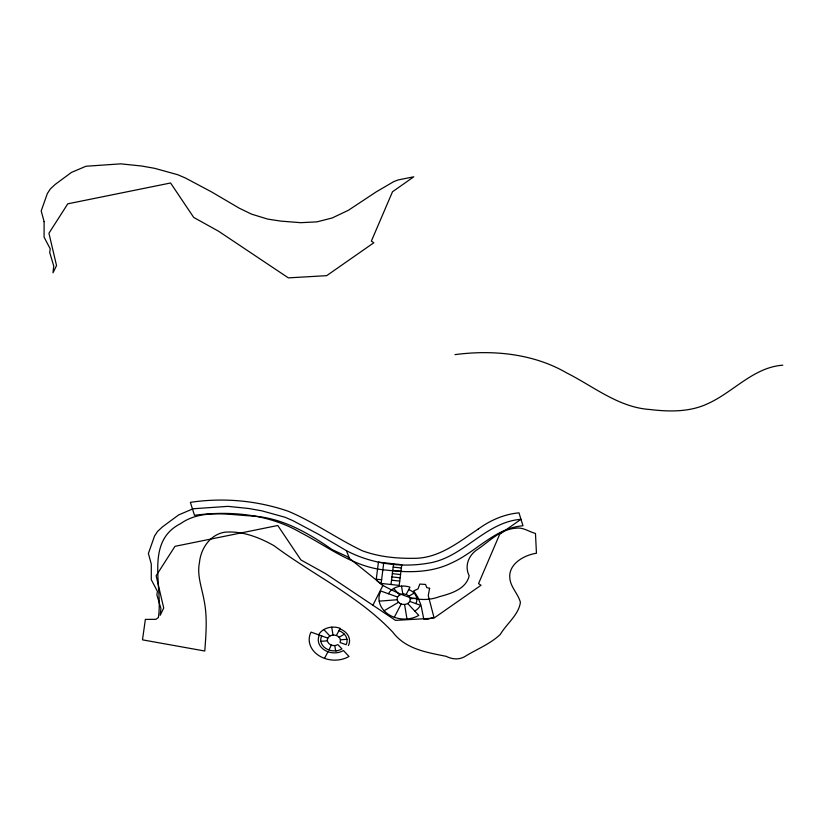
<?xml version="1.0" encoding="UTF-8"?>
<svg xmlns="http://www.w3.org/2000/svg" width="824" height="824" viewBox="0 0 824 824"><rect width="100%" height="100%" fill="white"/><g stroke="black" fill="none" stroke-linecap="round" stroke-linejoin="round"><path stroke-width="1.24" d="M383.757 562.74L381.151 583.423L399.187 585.411L401.793 564.728L378.432 562.153L376.28 579.169L381.615 579.756M390.988 584.515L393.594 563.822M372.891 605.238L382.923 585.411L347.429 556.715L332.144 549.629C308.598 533.107 282.817 518.265 253.524 516.051C229.638 515.052 201.767 508.635 180.703 523.58C144.478 541.77 163.245 586.564 158.373 617.578L155.911 619.329L145.364 619.411L142.49 639.846L204.785 651.022C206.031 633.996 207.535 616.764 203.981 599.893C201.828 587.553 196.782 575.101 199.49 562.431C200.778 548.609 210.11 534.683 224.437 532.242C241.844 530.584 259.251 537.33 274.165 545.797C313.419 575.121 358.965 596.185 392.894 632.276C405.542 649.158 426.925 652.423 446.083 656.316C452.839 659.715 460.225 660.045 466.611 655.471C477.941 648.704 490.733 643.585 500.333 634.377C506.492 623.819 518.852 614.735 520.397 602.282C518.111 593.682 510.458 587.141 509.798 577.923C508.47 563.75 524.352 555.036 536.445 553.244L535.476 533.468C528.905 531.727 523.044 527.051 515.875 528.194C500.044 529.235 488.611 542.244 476.056 550.401C468.125 556.468 464.551 566.479 469.165 575.698C466.363 588.995 450.975 593.62 439.45 596.648C418.994 604.27 401.391 595.134 382.903 585.462L376.527 580.354M324.502 658.366L327.952 651.753M328.889 649.94L331.392 645.13M336.408 635.51L340.178 628.29A16.501 13.194 4.7 0 0 318.661 634.841M394.294 617.279L401.185 604.044M406.201 594.423L409.961 587.203A16.501 13.194 4.7 0 0 388.454 593.764M339.127 637.251L344.339 634.171M384.118 610.759L398.476 602.303M408.92 596.164L414.132 593.084M782.8 365.187C753.733 367.267 733.793 391.658 708.65 403.266C690.327 412.216 669.541 411.856 649.776 409.497C618.525 407.365 593.764 386.549 566.861 373.014C533.406 353.527 492.773 349.613 454.972 354.639M336.789 650.713L335.656 650.847L334.781 645.583M379.195 601.149L397.168 599.748M410.228 598.729L416.759 598.214M320.835 641.34L327.375 640.825M340.436 639.815L346.966 639.3M393.182 567.097L401.381 568.004M392.77 570.373L400.969 571.269M392.358 573.638L400.557 574.544M391.946 576.913L400.145 577.82M391.534 580.189L399.733 581.095M397.601 597.05L380.832 591.024A24.751 19.786 4.7 0 0 388.691 614.539A24.751 19.786 4.7 0 0 418.788 615.374L407.726 603.539M409.796 601.427L420.456 605.259A18.149 14.513 4.7 0 1 414.771 611.068M327.808 638.126L311.05 632.111A24.751 19.786 4.7 0 0 318.909 655.626A24.751 19.786 4.7 0 0 348.995 656.46L343.464 650.538A15.677 12.535 4.7 0 1 324.409 650.012A15.677 12.535 4.7 0 1 319.424 635.119M346.389 550.659C372.108 564.162 403.07 568.23 431.457 562.607C464.757 555.716 486.263 521.922 520.984 519.305L499.694 534.271L478.548 583.608L481.01 585.267L433.867 618.175L395.541 620.379L325.789 573.751L300.904 559.939L277.77 525.496L174.966 546.333L156.127 575.749L163.729 608.061L160.196 615.291L160.927 608.503L156.9 594.959L157.405 591.313L151.276 579.674L151.297 564.121L148.392 553.46L154.541 536.033L157.528 531.449L162.503 526.845L178.633 514.928L193.156 508.758L227.98 506.358L248.797 508.501L261.826 510.829L285.053 517.266L292.685 520.552L318.733 534.405L346.389 550.659L349.386 558.198M393.635 588.48L399.671 594.928M323.842 629.567L329.878 636.015M401.504 586.08L402.823 593.97M404.574 604.497L406.984 618.968M331.712 627.167L333.03 635.057M408.714 589.613A13.194 10.558 4.7 0 1 415.883 603.611M338.922 630.69A13.194 10.558 4.7 0 1 346.101 644.698L340.003 642.514A6.602 5.274 4.7 0 0 334.173 635.046A6.602 5.274 4.7 0 0 327.622 641.731A6.602 5.274 4.7 0 0 337.933 644.625L341.96 648.931A13.194 10.558 4.7 0 1 325.902 648.488A13.194 10.558 4.7 0 1 321.71 635.943M339.859 628.887A15.677 12.535 4.7 0 1 348.387 645.522M44.105 221.615L44.084 237.168L50.212 248.807L49.708 252.453L53.735 265.998L53.004 272.785L56.537 265.555L48.935 233.243L67.774 203.827L170.578 182.99L193.712 217.433L218.597 231.245L288.349 277.873L326.675 275.669L373.818 242.761L371.356 241.102L392.502 191.765L413.792 176.8L398.157 179.941L393.851 181.568L376.238 191.858L348.47 210.233L332.175 217.979L317.013 221.852L300.801 222.686L280.778 221.11L267.728 219.102L251.547 214.137L239.197 208.153L211.541 191.899L185.493 178.046L177.86 174.76L154.634 168.323L141.604 166.005L120.798 163.852L85.964 166.252L71.441 172.422L55.311 184.339L50.336 188.943L47.349 193.527L41.2 210.954L44.105 221.615M429.623 588.326L428.264 595.567L433.908 617.217L427.141 619.473L423.763 619.03L420.961 605.012L417.809 597.245L413.71 590.86L418.005 588.913L419.807 584.072L425.555 584.432L426.77 587.594L429.623 588.326M478.136 529.142C459.287 541.718 439.923 557.539 416.151 558.281C397.982 558.693 379.421 557.096 362.251 550.731C336.964 538.7 314.057 522.014 288.142 511.21C256.738 500.456 223.18 497.449 190.375 502.352L194.505 515.319C230.36 510.54 268.954 514.042 300.678 532.603C328.529 546.971 354.588 568.024 387.095 570.167C408.622 572.783 431.251 572.835 451.192 563.132C475.839 552.317 494.822 527.947 522.982 525.774L518.996 512.837C504.02 514.217 490.187 520.315 478.136 529.142M399.692 603.312A6.602 5.274 4.7 0 0 410.228 600.109A6.602 5.274 4.7 0 0 401.154 594.279A6.602 5.274 4.7 0 0 399.692 603.312"/></g></svg>
